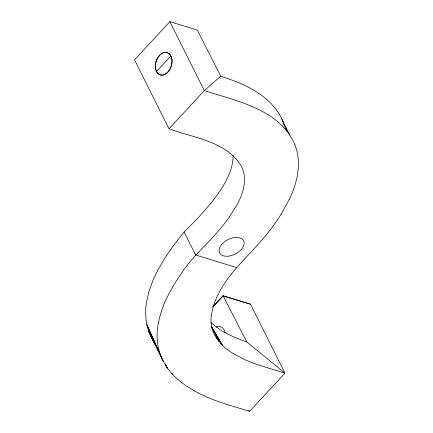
<?xml version="1.0" encoding="UTF-8"?>
<svg xmlns="http://www.w3.org/2000/svg" width="433" height="433" viewBox="0 0 433 433"><rect width="100%" height="100%" fill="white"/><g stroke="black" fill="none" stroke-linecap="round" stroke-linejoin="round"><path stroke-width="0.65" d="M211.255 315.662C217.247 277.856 252.639 255.275 273.088 226.004M158.37 322.91C161.904 304.772 171.051 288.308 181.497 273.293C193.215 255.102 210.568 241.738 223.634 224.63A169.882 101.766 -26.9 0 0 228.824 217.723L236.748 205.231A95.65 57.297 -26.9 0 0 243.389 189.015L244.336 183.408L244.499 178.071A75.402 45.167 -26.9 0 0 243.308 171.197A82.968 49.698 -26.9 0 0 240.835 165.282C225.366 141.077 193.762 137.943 169 128.817L134.56 59.868L169.855 21.65L197.361 30.121L220.749 76.219C243.449 83.407 268.005 94.161 280.297 115.898A136.915 82.016 -26.9 0 1 284.043 124.58M289.217 199.608L281.141 214.156M211.055 203.028L198.238 217.734L184.133 232.012L174.461 244.185L165.125 257.597L157.704 270.316L152.898 280.465L148.876 291.696L146.322 303.333A141.71 84.884 -26.9 0 0 145.64 312.935L146.056 319.814A141.158 84.559 -26.9 0 0 148.124 329.486L150.754 336.235L157.542 348.327M156.513 71.51L170.867 55.976M169 128.817L204.295 90.6L220.749 76.219M212.863 306.705L223.011 295.723L250.512 304.188L284.952 373.138L249.668 411.35C230.919 405.499 211.58 400.714 194.379 390.896M213.025 306.829L223.147 295.988L250.512 304.188M236.358 267.502L195.613 254.994L184.133 232.012M194.309 390.858L186.693 386.187L181.411 382.355M248.623 410.511L249.668 411.35M211.017 322.704L219.996 329.648A182.466 109.305 -26.9 0 0 227.747 334.06L232.824 336.495A250.393 149.991 -26.9 0 0 246.826 341.946L284.952 373.138L259.551 365.338A251.833 150.852 -26.9 0 1 244.721 359.617L233.133 353.534A138.912 83.212 -26.9 0 1 220.549 343.515M220.614 343.472L216.413 338.059M294.976 144.958C279.907 109.268 237.208 101.306 204.295 90.6L169.855 21.65M154.543 342.996L155.274 344.062M166.272 366.35L162.478 359.726L146.879 324.734L163.338 361.425L148.784 331.456L156.091 345.805M153.174 340.798L153.856 341.897M211.428 326.542L222.562 345.474L211.483 326.477M171.982 373.235L172.653 374.393M150.754 336.235L158.272 350.589M158.9 351.785L159.528 352.982M223.011 295.723L246.821 341.951M289.829 135.096L283.068 121.841L286.927 131.134L281.78 118.821M156.703 347.001L158.224 349.994M211.553 326.947L218.817 341.377M281.152 214.156A204.988 122.793 -26.9 0 1 273.082 226.004M289.184 199.608A148.411 88.9 -26.9 0 0 297.314 175.836L298.277 168.318L298.434 162.905A133.543 79.997 -26.9 0 0 294.949 144.974M158.359 322.958A142.349 85.269 -26.9 0 0 157.119 335.813L157.119 335.921A141.023 84.473 -26.9 0 0 161.693 357.983M181.454 382.323A176.415 105.674 -26.9 0 1 166.218 366.383M216.478 338.021A90.367 54.13 -26.9 0 1 211.261 324.663M211.304 324.571A81.491 48.815 -26.9 0 1 211.255 315.7M216.099 327.137A11.664 8.016 -72.4 0 1 225.214 332.614M233.03 155.306A72.176 43.235 -26.9 0 1 233.062 156.351C232.894 170.613 225.252 183.397 217.339 194.736A171.971 103.016 -26.9 0 1 211.055 203.028M167.36 367.931L165.79 364.943L167.36 367.931M168.356 71.45A11.664 7.87 -72.5 0 0 167.279 52.647A11.664 7.87 -72.5 0 0 155.42 67.137A11.664 7.87 -72.5 0 0 168.356 71.45M168.302 71.629A11.664 7.94 -72.9 0 0 167.382 52.68A11.664 7.94 -72.9 0 0 155.377 66.915A11.664 7.94 -72.9 0 0 168.302 71.629M228.505 256.13A13.461 8.065 -26.9 0 0 243.725 240.905A13.461 8.065 -26.9 0 0 222.686 243.427A13.461 8.065 -26.9 0 0 228.505 256.13"/></g></svg>
